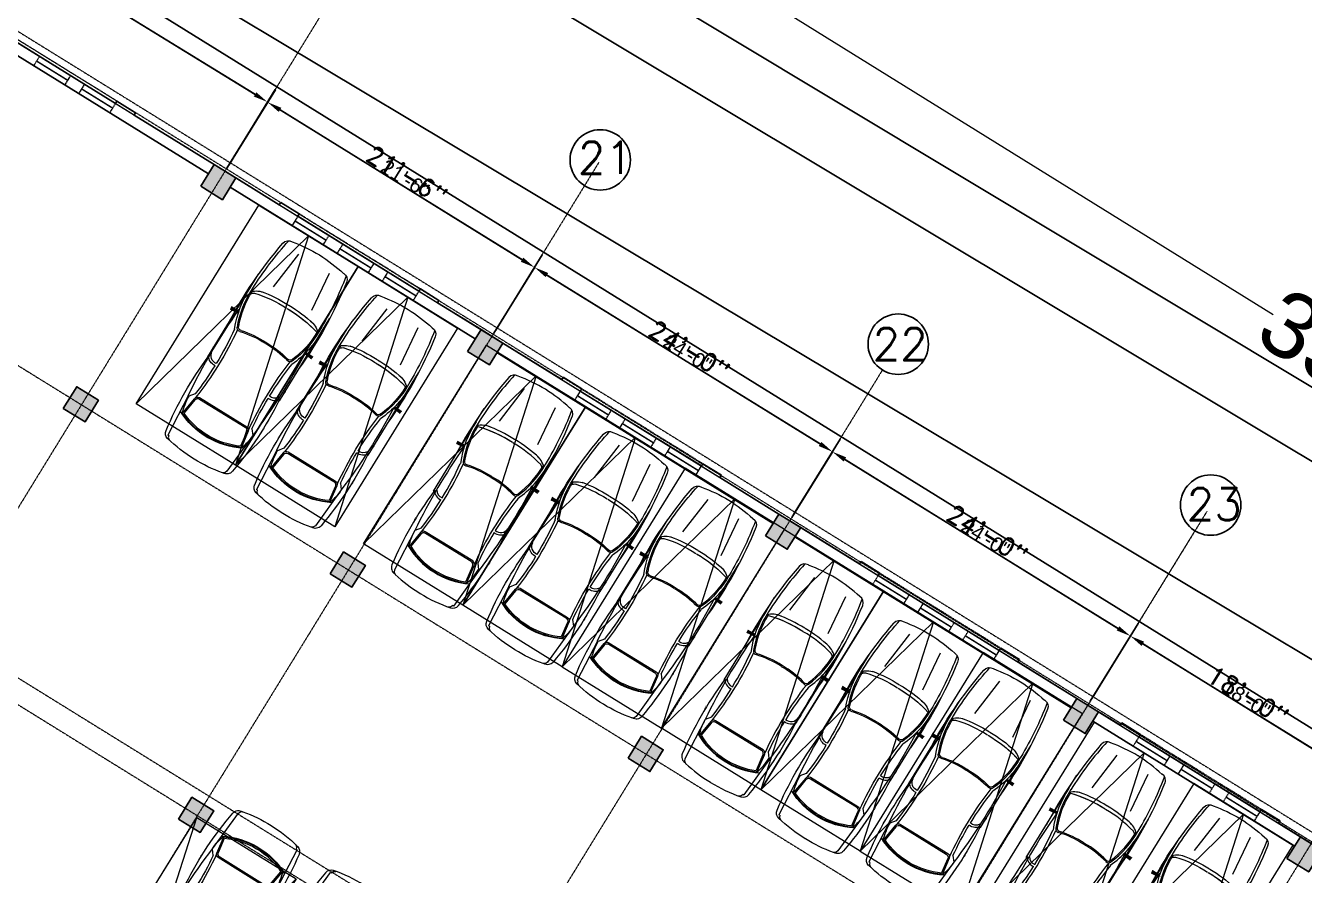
# Model space of a CAD drawing. Header units: inches. Extents: x -110725 to 51121, y 8404 to 44825.
# Drawn here: x -31087 to -30035, y 21553 to 22251 of the extents above; entities that cross this region are included whole.
import ezdxf

# ---------------------------------------------------------------- set-up
doc = ezdxf.new("R2010")
doc.units = ezdxf.units.IN
doc.header["$LTSCALE"] = 0.1
doc.header["$MEASUREMENT"] = 0
for name, pattern in [('CENTER', [2, 1.25, -0.25, 0.25, -0.25]), ('DASHED', [0.75, 0.5, -0.25]), ('DASHED2', [0.375, 0.25, -0.125])]:
    doc.linetypes.add(name, pattern=pattern)
doc.layers.get('0').update_dxf_attribs({"color": 1, "lineweight": 0})
doc.layers.get('Defpoints').update_dxf_attribs({"lineweight": 0})
for name, color, linetype in [('building', 6, 'Continuous'), ('Column Hatch', 7, 'Continuous'), ('COLUMNS', 200, 'Continuous'), ('GF', 1, 'Continuous'), ('GFT', 4, 'Continuous'), ('GFW', 5, 'Continuous'), ('road', 8, 'Continuous')]:
    doc.layers.add(name, color=color, linetype=linetype)
for name, color, linetype, lineweight in [('CAR', 4, 'Continuous', 0), ('dim', 252, 'Continuous', 0), ('GRID', 8, 'CENTER', 0), ('terj block plan', 30, 'Continuous', 0), ('WALL', 7, 'Continuous', 0), ('WINDOW', 5, 'Continuous', 18)]:
    doc.layers.add(name, color=color, linetype=linetype, lineweight=lineweight)
doc.styles.add('EHSAN', font='arial.ttf', dxfattribs={"height": 54})
doc.styles.add('ROMAND', font='romand.shx')
doc.styles.get("Standard").update_dxf_attribs({"font": 'arial.ttf'})
doc.dimstyles.new('DIM', dxfattribs={"dimtxt": 15, "dimasz": 9, "dimexe": 0.25, "dimexo": 3, "dimgap": 0.125, "dimtad": 1, "dimdec": 3, "dimzin": 3, "dimdsep": 46, "dimlunit": 4, "dimtxsty": 'ROMAND', "dimcen": 0.125, "dimaunit": 1, "dimadec": 0, "dimazin": 0, "dimtfac": 0.75, "dimtdec": 3, "dimtix": 1, "dimtofl": 0, "dimtmove": 2, "dimatfit": 3, "dimfxl": 1, "dimtolj": 1, "dimtzin": 3, "dimarcsym": 1})
doc.dimstyles.new('DIM1', dxfattribs={"dimtxt": 54, "dimasz": 6, "dimexe": 6, "dimexo": 3, "dimgap": 1, "dimtad": 0, "dimzin": 0, "dimdsep": 46, "dimlunit": 4, "dimtxsty": 'EHSAN', "dimblk": 'ARCHTICK', "dimcen": 3, "dimdle": 6, "dimclrd": 4, "dimclre": 4, "dimclrt": 6, "dimadec": 0, "dimazin": 0, "dimtfac": 1, "dimtofl": 0, "dimtmove": 1, "dimatfit": 3, "dimldrblk": 'ARCHTICK', "dimfxl": 4, "dimtolj": 1, "dimtzin": 3, "dimlwd": -1, "dimlwe": -1, "dimarcsym": 0})

# ---------------------------------------------------------------- blocks, each defined once
blk = doc.blocks.new('_ArchTick')
at = {"color": 0, "linetype": 'ByBlock', "const_width": 0.15}
blk.add_lwpolyline([(-0.5, -0.5), (0.5, 0.5)], dxfattribs=at)
blk = doc.blocks.new('*D34')
at = {"layer": 'Defpoints', "color": 0, "transparency": 16777216}
for p in [(-31746.9, 23059.7), (-31889.7, 22829.6), (-28289.2, 20595.2, 1175.7)]:
    blk.add_point(p, dxfattribs=at)
at = {"layer": 'dim', "color": 4, "transparency": 16777216}
for p, q in [((-31767.3, 23072.3), (-30060.9, 22013.3)), ((-31888.1, 22832.1), (-31743.7, 23064.8)), ((-28126.1, 20812.6), (-29832.5, 21871.6)), ((-28287.6, 20597.7), (-28143.3, 20830.4))]:
    blk.add_line(p, q, dxfattribs=at)
at = {"layer": 'dim', "color": 4, "transparency": 16777216, "xscale": 24, "yscale": 24, "zscale": 24}
for p, rotation in [((-31746.9, 23059.7), 148.1765203500402), ((-28146.4, 20825.3), 328.1765203500402)]:
    blk.add_blockref('_ArchTick', p, dxfattribs=dict(at, rotation=rotation))
at = {"layer": 'dim', "color": 6, "transparency": 16777216, "insert": (-29946.7, 21942.5), "char_height": 54, "attachment_point": 5, "rotation": 328.1765, "style": 'EHSAN'}
blk.add_mtext('\\A1;353\'-1{\\H1.000000x;\\S1/2;}"', dxfattribs=at)
blk = doc.blocks.new('*D82')
at = {"layer": 'Defpoints', "color": 0, "transparency": 16777216}
for p in [(-31202.1, 22303.9), (-30887.8, 22188), (-30922.3, 22131.8)]:
    blk.add_point(p, dxfattribs=at)
at = {"layer": 'dim', "color": 2, "lineweight": -2, "transparency": 16777216}
for p, q in [((-31199, 22309), (-31161.3, 22370.3)), ((-30919.1, 22137), (-30881.5, 22198.2))]:
    blk.add_line(p, q, dxfattribs=at)
at = {"layer": 'dim', "color": 4, "lineweight": -2, "transparency": 16777216}
blk.add_line((-31157.4, 22353.8), (-30898, 22194.2), dxfattribs=at)
at = {"layer": 'dim', "color": 4, "transparency": 16777216}
for points in [[(-31156.3, 22355.5), (-31158.4, 22352), (-31167.6, 22360)], [(-30896.9, 22195.9), (-30899, 22192.5), (-30887.8, 22188)]]:
    blk.add_solid(points, dxfattribs=at)
at = {"layer": 'dim', "color": 3, "transparency": 16777216, "insert": (-31022.1, 22283), "char_height": 12, "attachment_point": 5, "rotation": 328.4097}
blk.add_mtext('\\A1;27\'-4{\\H0.750000x;\\S1/2;}"', dxfattribs=at)
blk = doc.blocks.new('*D83')
at = {"layer": 'Defpoints', "color": 0, "transparency": 16777216}
for p in [(-30922.7, 22131.1), (-30668.2, 22052.1), (-30703.3, 21995.4)]:
    blk.add_point(p, dxfattribs=at)
at = {"layer": 'dim', "color": 2, "lineweight": -2, "transparency": 16777216}
for p, q in [((-30919.6, 22136.2), (-30881.3, 22198)), ((-30700.1, 22000.5), (-30661.9, 22062.3))]:
    blk.add_line(p, q, dxfattribs=at)
at = {"layer": 'dim', "color": 4, "lineweight": -2, "transparency": 16777216}
blk.add_line((-30877.4, 22181.5), (-30678.4, 22058.4), dxfattribs=at)
at = {"layer": 'dim', "color": 4, "transparency": 16777216}
for points in [[(-30876.4, 22183.2), (-30878.5, 22179.8), (-30887.6, 22187.8)], [(-30677.4, 22060.1), (-30679.5, 22056.7), (-30668.2, 22052.1)]]:
    blk.add_solid(points, dxfattribs=at)
at = {"layer": 'dim', "color": 3, "transparency": 16777216, "insert": (-30774.7, 22125.2), "char_height": 12, "attachment_point": 5, "rotation": 328.2649}
blk.add_mtext('\\A1;21\'-6"', dxfattribs=at)
blk = doc.blocks.new('*D84')
at = {"layer": 'Defpoints', "color": 0, "transparency": 16777216}
for p in [(-30703.3, 21995.4), (-30423.3, 21900.6), (-30458.3, 21843.9)]:
    blk.add_point(p, dxfattribs=at)
at = {"layer": 'dim', "color": 2, "lineweight": -2, "transparency": 16777216}
for p, q in [((-30700.1, 22000.5), (-30661.9, 22062.3)), ((-30455.2, 21849), (-30417, 21910.9))]:
    blk.add_line(p, q, dxfattribs=at)
at = {"layer": 'dim', "color": 4, "lineweight": -2, "transparency": 16777216}
blk.add_line((-30658, 22045.8), (-30433.5, 21907), dxfattribs=at)
at = {"layer": 'dim', "color": 4, "transparency": 16777216}
for points in [[(-30657, 22047.5), (-30659.1, 22044.1), (-30668.2, 22052.1)], [(-30432.4, 21908.7), (-30434.5, 21905.3), (-30423.3, 21900.6)]]:
    blk.add_solid(points, dxfattribs=at)
at = {"layer": 'dim', "color": 3, "transparency": 16777216, "insert": (-30542.5, 21981.6), "char_height": 12, "attachment_point": 5, "rotation": 328.2649}
blk.add_mtext('\\A1;24\'-0"', dxfattribs=at)
blk = doc.blocks.new('*D85')
at = {"layer": 'Defpoints', "color": 0, "transparency": 16777216}
for p in [(-30458.3, 21843.9), (-30178.3, 21749.2), (-30213, 21693.1)]:
    blk.add_point(p, dxfattribs=at)
at = {"layer": 'dim', "color": 2, "lineweight": -2, "transparency": 16777216}
for p, q in [((-30455.2, 21849), (-30417, 21910.9)), ((-30209.9, 21698.2), (-30172, 21759.4))]:
    blk.add_line(p, q, dxfattribs=at)
at = {"layer": 'dim', "color": 4, "lineweight": -2, "transparency": 16777216}
blk.add_line((-30413.1, 21894.3), (-30188.5, 21755.5), dxfattribs=at)
at = {"layer": 'dim', "color": 4, "transparency": 16777216}
for points in [[(-30412, 21896), (-30414.1, 21892.6), (-30423.3, 21900.6)], [(-30187.5, 21757.2), (-30189.6, 21753.8), (-30178.3, 21749.2)]]:
    blk.add_solid(points, dxfattribs=at)
at = {"layer": 'dim', "color": 3, "transparency": 16777216, "insert": (-30297.6, 21830.1), "char_height": 12, "attachment_point": 5, "rotation": 328.2649}
blk.add_mtext('\\A1;24\'-0"', dxfattribs=at)
blk = doc.blocks.new('*D86')
at = {"layer": 'Defpoints', "color": 0, "transparency": 16777216}
for p in [(-30213, 21693.1), (-29994.6, 21635.5), (-30029, 21579.9)]:
    blk.add_point(p, dxfattribs=at)
at = {"layer": 'dim', "color": 2, "lineweight": -2, "transparency": 16777216}
for p, q in [((-30209.9, 21698.2), (-30172, 21759.4)), ((-30025.9, 21585), (-29988.3, 21645.8))]:
    blk.add_line(p, q, dxfattribs=at)
at = {"layer": 'dim', "color": 4, "lineweight": -2, "transparency": 16777216}
blk.add_line((-30168.1, 21742.9), (-30004.8, 21641.9), dxfattribs=at)
at = {"layer": 'dim', "color": 4, "transparency": 16777216}
for points in [[(-30167.1, 21744.6), (-30169.2, 21741.1), (-30178.3, 21749.2)], [(-30003.8, 21643.6), (-30005.9, 21640.2), (-29994.6, 21635.5)]]:
    blk.add_solid(points, dxfattribs=at)
at = {"layer": 'dim', "color": 3, "transparency": 16777216, "insert": (-30083.3, 21697.6), "char_height": 12, "attachment_point": 5, "rotation": 328.2649}
blk.add_mtext('\\A1;18\'-0"', dxfattribs=at)
blk = doc.blocks.new('Car-p')
for p, q in [((-18.3, 154.8), (-14.7, 188.3)), ((18.6, 154.8), (15, 188.3)), ((-34.4, 77.5), (-34.4, 157)), ((34.6, 77.5), (34.6, 157)), ((-34.2, 77.3), (-34.4, 79.3)), ((34.4, 77.3), (34.6, 79.3)), ((-27.2, 46.1), (-30.6, 41.7)), ((-25.7, 42.7), (-27.9, 27.8)), ((23, 45.3), (-22.8, 45.3)), ((22.2, 44.3), (-21.9, 44.3)), ((26, 42.7), (28.2, 27.3)), ((27.5, 46.1), (30.9, 41.7)), ((-30.6, 41.7), (-27.9, 5.5)), ((-24.9, 41.7), (-26.7, 29)), ((25.1, 41.7), (27.1, 27.9)), ((31.6, 41.7), (28.9, 5.5)), ((-27.9, 5.5), (-27.2, 3.8)), ((-27.2, 3.8), (-25.5, 2.5)), ((27.5, 3.8), (25.7, 2.5)), ((28.2, 5.5), (27.5, 3.8)), ((28.2, 5.5), (28.9, 5.5))]:
    blk.add_line(p, q)
at = {"const_width": 0.25}
for points in [[(33.5, 123.1), (39.8, 123.1), (39.4, 120.1), (32.2, 120.9), (33.1, 123.4), (38.9, 120.5), (38.5, 122.7), (37.6, 123.1), (37.6, 122.7), (36.7, 122.3), (36.7, 122.3), (37.6, 122.3), (35.8, 122), (31.3, 122)], [(-35.1, 86.8), (-34.6, 79.8)], [(35.3, 86.8), (34.9, 79.8)], [(-36, 51.6), (-35.1, 44.3)], [(36.2, 51.6), (35.3, 44.3)]]:
    blk.add_lwpolyline(points, dxfattribs=at)
for centre, radius, start, end in [((243.9, 141.8), 276.3, 169.2092, 179.4945), ((-24.7, 188.3), 6, 90, 170.6377), ((2, 56), 140.8, 90.7637, 100.924), ((-1.7, 56), 140.8, 79.076, 89.2363), ((24.9, 188.3), 6, 9.3623, 90), ((-243.7, 141.8), 276.3, 0.5055, 10.7908), ((311, 132.9), 346.2, 170.6377, 183.9848), ((-310.8, 132.9), 346.2, 356.0152, 9.3623), ((-2.8, 40.4), 108, 88.5295, 101.8872), ((3.1, 40.4), 108, 78.1128, 91.4705), ((47.7, 141.2), 82.1, 177.7778, 203.6031), ((47.7, 141.2), 80.1, 177.7778, 202.3245), ((-19.5, 128.9), 18, 97.6594, 134.8815), ((-2.8, 40.4), 105, 88.5295, 105.8975), ((47.7, 141.2), 79.1, 179.8146, 201.6719), ((-2.8, 40.4), 105, 88.5295, 104.3939), ((3.1, 40.4), 105, 75.6061, 91.4705), ((19.8, 128.9), 18, 45.1185, 82.3406), ((-47.5, 141.2), 79.1, 338.3281, 0.9502), ((-47.5, 141.2), 80.1, 337.6755, 2.2222), ((-47.5, 141.2), 82.1, 336.3969, 2.2222), ((24.8, 133.4), 9.7, 45.4805, 63.3935), ((475.7, 91.2), 508.7, 176.5651, 185.5793), ((-474.6, 91.2), 508.7, 354.4207, 3.7138), ((-283.1, 75.9), 257.6, 0.0935, 7.2084), ((-23.6, 111.9), 3, 202.3245, 284.5329), ((-23, 113), 3, 201.6719, 283.9477), ((-299.3, 76.9), 275.9, 353.076, 6.759), ((-2.3, 29.6), 82, 88.3907, 104.5329), ((-2.3, 29.6), 83, 88.3907, 103.9477), ((2.6, 29.6), 83, 76.0523, 91.6093), ((2.6, 29.6), 82, 75.4671, 91.6093), ((23.3, 113), 3, 256.0523, 338.3281), ((23.9, 111.9), 3, 255.4671, 337.6755), ((299.5, 76.9), 275.9, 173.241, 186.924), ((283.4, 75.9), 257.6, 172.7916, 179.9065), ((263.5, 52.1), 298.7, 175.1627, 188.5002), ((-26.6, 83.4), 9.14, 212.7404, 276.5554), ((-26.6, 83.4), 7.14, 212.7404, 278.44), ((-283.1, 75.9), 257.6, 353.3559, 359.6448), ((26.8, 83.4), 7.14, 261.56, 355.7833), ((26.8, 83.4), 9.14, 263.4446, 327.2596), ((283.4, 75.9), 257.6, 180.3552, 186.6441), ((-263.2, 52.1), 298.7, 351.4998, 4.8373), ((-591.9, 77.3), 626.3, 359.695, 0), ((-22.8, 42.3), 3, 90, 171.7426), ((-21.9, 41.3), 3, 90, 171.7426), ((22.2, 41.3), 3, 8.2574, 90), ((23, 42.3), 3, 8.2574, 90), ((6.7, 41.7), 37.3, 180, 201.9021), ((-30, 44.1), 60.9, 343.5141, 357.8241), ((1.4, 85.5), 64.7, 241.3711, 296.8825), ((1.4, 86.1), 64.7, 243.1085, 294.4904), ((1.4, 86.1), 63.7, 243.7536, 293.8163), ((-26, 8.8), 6, 188.5002, 271.785), ((-1.2, 116.7), 116.7, 257.9903, 270.6482), ((1.5, 116.7), 116.7, 269.3518, 282.9607), ((26.3, 8.8), 6, 282.9607, 351.4998)]:
    blk.add_arc(centre, radius, start, end)
for points in [[(-39.4, 123), (-39, 120.1), (-32.9, 123.3), (-32, 120.9)], [(39.7, 123), (39.2, 120.1), (33.2, 123.3), (32.3, 120.9)]]:
    blk.add_solid(points)
blk = doc.blocks.new('*D3046')
at = {"layer": 'Defpoints', "color": 0, "transparency": 16777216}
for p in [(-31202.1, 22303.9), (-30887.8, 22188), (-30922.3, 22131.8)]:
    blk.add_point(p, dxfattribs=at)
at = {"layer": 'dim', "color": 0, "lineweight": -2, "transparency": 16777216}
for p, q in [((-31200.5, 22306.5), (-31167.5, 22360.2)), ((-31159.9, 22355.3), (-30895.4, 22192.7)), ((-30920.7, 22134.4), (-30887.6, 22188.2))]:
    blk.add_line(p, q, dxfattribs=at)
at = {"layer": 'dim', "color": 0, "transparency": 16777216}
for points in [[(-31159.1, 22356.6), (-31160.7, 22354), (-31167.6, 22360)], [(-30894.6, 22193.9), (-30896.2, 22191.4), (-30887.8, 22188)]]:
    blk.add_solid(points, dxfattribs=at)
at = {"layer": 'dim', "color": 0, "transparency": 16777216, "insert": (-31020.7, 22285.3), "char_height": 15, "attachment_point": 5, "rotation": 328.4097, "style": 'ROMAND'}
blk.add_mtext('\\A1;27\'-4{\\H0.75x;\\S1/2;}"', dxfattribs=at)
blk = doc.blocks.new('*D3047')
at = {"layer": 'Defpoints', "color": 0, "transparency": 16777216}
for p in [(-30922.7, 22131.1), (-30668.2, 22052.1), (-30703.3, 21995.4)]:
    blk.add_point(p, dxfattribs=at)
at = {"layer": 'dim', "color": 0, "lineweight": -2, "transparency": 16777216}
for p, q in [((-30921.1, 22133.7), (-30887.5, 22188.1)), ((-30880, 22183.1), (-30675.9, 22056.9)), ((-30701.7, 21998), (-30668.1, 22052.3))]:
    blk.add_line(p, q, dxfattribs=at)
at = {"layer": 'dim', "color": 0, "transparency": 16777216}
for points in [[(-30879.2, 22184.4), (-30880.8, 22181.8), (-30887.6, 22187.8)], [(-30675.1, 22058.1), (-30676.7, 22055.6), (-30668.2, 22052.1)]]:
    blk.add_solid(points, dxfattribs=at)
at = {"layer": 'dim', "color": 0, "transparency": 16777216, "insert": (-30773.2, 22127.7), "char_height": 15, "attachment_point": 5, "rotation": 328.2649, "style": 'ROMAND'}
blk.add_mtext('\\A1;21\'-6"', dxfattribs=at)
blk = doc.blocks.new('*D3048')
at = {"layer": 'Defpoints', "color": 0, "transparency": 16777216}
for p in [(-30703.3, 21995.4), (-30423.3, 21900.6), (-30458.3, 21843.9)]:
    blk.add_point(p, dxfattribs=at)
at = {"layer": 'dim', "color": 0, "lineweight": -2, "transparency": 16777216}
for p, q in [((-30701.7, 21998), (-30668.1, 22052.3)), ((-30660.6, 22047.4), (-30430.9, 21905.4)), ((-30456.8, 21846.5), (-30423.1, 21900.9))]:
    blk.add_line(p, q, dxfattribs=at)
at = {"layer": 'dim', "color": 0, "transparency": 16777216}
for points in [[(-30659.8, 22048.7), (-30661.3, 22046.1), (-30668.2, 22052.1)], [(-30430.1, 21906.7), (-30431.7, 21904.1), (-30423.3, 21900.6)]]:
    blk.add_solid(points, dxfattribs=at)
at = {"layer": 'dim', "color": 0, "transparency": 16777216, "insert": (-30541, 21984.1), "char_height": 15, "attachment_point": 5, "rotation": 328.2649, "style": 'ROMAND'}
blk.add_mtext('\\A1;24\'-0"', dxfattribs=at)
blk = doc.blocks.new('*D3049')
at = {"layer": 'Defpoints', "color": 0, "transparency": 16777216}
for p in [(-30458.3, 21843.9), (-30178.3, 21749.2), (-30213, 21693.1)]:
    blk.add_point(p, dxfattribs=at)
at = {"layer": 'dim', "color": 0, "lineweight": -2, "transparency": 16777216}
for p, q in [((-30456.8, 21846.5), (-30423.1, 21900.9)), ((-30415.6, 21895.9), (-30186, 21753.9)), ((-30211.4, 21695.6), (-30178.2, 21749.4))]:
    blk.add_line(p, q, dxfattribs=at)
at = {"layer": 'dim', "color": 0, "transparency": 16777216}
for points in [[(-30414.8, 21897.2), (-30416.4, 21894.6), (-30423.3, 21900.6)], [(-30185.2, 21755.2), (-30186.8, 21752.6), (-30178.3, 21749.2)]]:
    blk.add_solid(points, dxfattribs=at)
at = {"layer": 'dim', "color": 0, "transparency": 16777216, "insert": (-30296, 21832.6), "char_height": 15, "attachment_point": 5, "rotation": 328.2649, "style": 'ROMAND'}
blk.add_mtext('\\A1;24\'-0"', dxfattribs=at)
blk = doc.blocks.new('*D3050')
at = {"layer": 'Defpoints', "color": 0, "transparency": 16777216}
for p in [(-30213, 21693.1), (-29994.6, 21635.5), (-30029, 21579.9)]:
    blk.add_point(p, dxfattribs=at)
at = {"layer": 'dim', "color": 0, "lineweight": -2, "transparency": 16777216}
for p, q in [((-30211.4, 21695.6), (-30178.2, 21749.4)), ((-30170.7, 21744.4), (-30002.3, 21640.3)), ((-30027.4, 21582.5), (-29994.5, 21635.8))]:
    blk.add_line(p, q, dxfattribs=at)
at = {"layer": 'dim', "color": 0, "transparency": 16777216}
for points in [[(-30169.9, 21745.7), (-30171.5, 21743.2), (-30178.3, 21749.2)], [(-30001.5, 21641.6), (-30003.1, 21639), (-29994.6, 21635.5)]]:
    blk.add_solid(points, dxfattribs=at)
at = {"layer": 'dim', "color": 0, "transparency": 16777216, "insert": (-30081.7, 21700.1), "char_height": 15, "attachment_point": 5, "rotation": 328.2649, "style": 'ROMAND'}
blk.add_mtext('\\A1;18\'-0"', dxfattribs=at)
blk = doc.blocks.new('A$C27DA2153')
at = {"layer": 'CAR', "linetype": 'Continuous'}
for q in [(0, 192), (96, 192)]:
    blk.add_line((48, 0), q, dxfattribs=at)
blk.add_lwpolyline([(0, 0), (96, 0), (96, 192), (0, 192)], close=True, dxfattribs=at)

msp = doc.modelspace()

# ---------------------------------------------------------------- hatches: boundary and pattern name
at = {"layer": 'Column Hatch'}
for points in [[(-30913.77985, 22125.61067), (-30931.64019, 22136.65654), (-30942.64091, 22118.76836), (-30924.78057, 22107.72249)], [(-30913.77985, 22125.61067), (-30931.64019, 22136.65654), (-30942.64091, 22118.76836), (-30924.78057, 22107.72249)], [(-30694.35287, 21989.90428), (-30712.2132, 22000.95015), (-30723.21393, 21983.06197), (-30705.35359, 21972.0161)], [(-30694.35287, 21989.90428), (-30712.2132, 22000.95015), (-30723.21393, 21983.06197), (-30705.35359, 21972.0161)], [(-31026.73705, 21942.96683), (-31044.59739, 21954.0127), (-31055.59811, 21936.12452), (-31037.73778, 21925.07865)], [(-31026.73705, 21942.96683), (-31044.59739, 21954.0127), (-31055.59811, 21936.12452), (-31037.73778, 21925.07865)], [(-30449.41112, 21838.41808), (-30467.27145, 21849.46395), (-30478.27218, 21831.57577), (-30460.41184, 21820.5299)], [(-30449.41112, 21838.41808), (-30467.27145, 21849.46395), (-30478.27218, 21831.57577), (-30460.41184, 21820.5299)], [(-30807.31007, 21807.26044), (-30825.17041, 21818.30631), (-30836.17113, 21800.41813), (-30818.31079, 21789.37226)], [(-30807.31007, 21807.26044), (-30825.17041, 21818.30631), (-30836.17113, 21800.41813), (-30818.31079, 21789.37226)], [(-30204.46912, 21686.93172), (-30222.32945, 21697.97759), (-30233.33017, 21680.08941), (-30215.46984, 21669.04354)], [(-30204.46912, 21686.93172), (-30222.32945, 21697.97759), (-30233.33017, 21680.08941), (-30215.46984, 21669.04354)], [(-30562.36832, 21655.77424), (-30580.22866, 21666.82011), (-30591.22938, 21648.93193), (-30573.36905, 21637.88606)], [(-30562.36832, 21655.77424), (-30580.22866, 21666.82011), (-30591.22938, 21648.93193), (-30573.36905, 21637.88606)], [(-30931.97019, 21605.69444), (-30949.83053, 21616.74031), (-30960.83125, 21598.85213), (-30942.97092, 21587.80626)], [(-30931.97019, 21605.69444), (-30949.83053, 21616.74031), (-30960.83125, 21598.85213), (-30942.97092, 21587.80626)], [(-30020.76306, 21573.31723), (-30038.62339, 21584.3631), (-30049.62412, 21566.47492), (-30031.76378, 21555.42905)], [(-30020.76306, 21573.31723), (-30038.62339, 21584.3631), (-30049.62412, 21566.47492), (-30031.76378, 21555.42905)]]:
    msp.add_hatch(color=256, dxfattribs=at).paths.add_polyline_path(points)

# ---------------------------------------------------------------- linework, layer by layer
at = {"layer": 'building', "linetype": 'Continuous', "elevation": 1.07221}
msp.add_lwpolyline([(-34435.52017, 24283.46768), (-31891.15632, 22826.982), (-28289.2318, 20595.17907), (-28349.83395, 20283.36427), (-34572.37367, 20285.00184)], dxfattribs=at)
at = {"layer": 'CAR', "linetype": 'Continuous'}
msp.add_circle((-33960.35096, 21924.4645, 27.16259), 11425.94255, dxfattribs=at)
at = {"layer": 'COLUMNS', "elevation": 1.07221}
for points in [[(-30942.64091, 22118.76836), (-30924.78057, 22107.72249), (-30913.77985, 22125.61067), (-30931.64019, 22136.65654)], [(-30942.64091, 22118.76836), (-30924.78057, 22107.72249), (-30913.77985, 22125.61067), (-30931.64019, 22136.65654)], [(-30723.21393, 21983.06197), (-30705.35359, 21972.0161), (-30694.35287, 21989.90428), (-30712.2132, 22000.95015)], [(-30723.21393, 21983.06197), (-30705.35359, 21972.0161), (-30694.35287, 21989.90428), (-30712.2132, 22000.95015)], [(-31055.59811, 21936.12452), (-31037.73778, 21925.07865), (-31026.73705, 21942.96683), (-31044.59739, 21954.0127)], [(-31055.59811, 21936.12452), (-31037.73778, 21925.07865), (-31026.73705, 21942.96683), (-31044.59739, 21954.0127)], [(-30478.27218, 21831.57577), (-30460.41184, 21820.5299), (-30449.41112, 21838.41808), (-30467.27145, 21849.46395)], [(-30478.27218, 21831.57577), (-30460.41184, 21820.5299), (-30449.41112, 21838.41808), (-30467.27145, 21849.46395)], [(-30836.17113, 21800.41813), (-30818.31079, 21789.37226), (-30807.31007, 21807.26044), (-30825.17041, 21818.30631)], [(-30836.17113, 21800.41813), (-30818.31079, 21789.37226), (-30807.31007, 21807.26044), (-30825.17041, 21818.30631)], [(-30233.33017, 21680.08941), (-30215.46984, 21669.04354), (-30204.46912, 21686.93172), (-30222.32945, 21697.97759)], [(-30233.33017, 21680.08941), (-30215.46984, 21669.04354), (-30204.46912, 21686.93172), (-30222.32945, 21697.97759)], [(-30591.22938, 21648.93193), (-30573.36905, 21637.88606), (-30562.36832, 21655.77424), (-30580.22866, 21666.82011)], [(-30591.22938, 21648.93193), (-30573.36905, 21637.88606), (-30562.36832, 21655.77424), (-30580.22866, 21666.82011)], [(-30960.83125, 21598.85213), (-30942.97092, 21587.80626), (-30931.97019, 21605.69444), (-30949.83053, 21616.74031)], [(-30960.83125, 21598.85213), (-30942.97092, 21587.80626), (-30931.97019, 21605.69444), (-30949.83053, 21616.74031)], [(-30049.62412, 21566.47492), (-30031.76378, 21555.42905), (-30020.76306, 21573.31723), (-30038.62339, 21584.3631)], [(-30049.62412, 21566.47492), (-30031.76378, 21555.42905), (-30020.76306, 21573.31723), (-30038.62339, 21584.3631)]]:
    msp.add_lwpolyline(points, close=True, dxfattribs=at)
at = {"layer": 'Defpoints', "linetype": 'CENTER', "elevation": -26.09038}
msp.add_lwpolyline([(-31892.43849, 22813.94346), (-31899.78449, 22739.24077), (-28389.78604, 20564.39652), (-28304.48798, 20516.68182), (-28313.13908, 20472.16948), (-28412.37803, 20472.99967), (-32299.26148, 20476.59866)], dxfattribs=at)
at = {"layer": 'Defpoints', "linetype": 'Continuous', "elevation": 1.07221}
msp.add_lwpolyline([(-32258.87464, 20563.53135), (-32258.87464, 20938.2792), (-32339.86799, 20938.2792, -0.9541531285), (-32347.67068, 21112.2792), (-32339.88129, 21112.99571), (-32339.88129, 21368.7792), (-32393.87464, 21368.7792), (-32393.87464, 21725.7792), (-32339.87464, 21725.7792), (-32339.87464, 21982.2792, -0.9999617823), (-32339.86799, 22156.2792), (-32258.87464, 22156.2792), (-32258.87464, 22313.7792), (-31529.87464, 22313.7792), (-31529.87464, 22151.43396), (-31369.30939, 22052.13108), (-31210.40795, 22309.06271), (-28605.98551, 20698.07393, -0.7328238555), (-28648.48486, 20563.53135), (-32258.87464, 20563.53135)], format="xyb", close=True, dxfattribs=at)
at = {"layer": 'GF'}
for p, q in [((-31197.90046, 22290.74521, 1.07221), (-30936.37411, 22129.00213, 1.07221)), ((-31112.16618, 22248.3043, 1.07221), (-31012.65892, 22186.76323, 1.07221)), ((-31012.65892, 22186.76323, 1.07221), (-31011.47543, 22188.67683, 1.07221)), ((-30996.16662, 22179.20897, 1.07221), (-31011.47543, 22188.67683, 1.07221)), ((-30996.16662, 22179.20897, 1.07221), (-30997.35011, 22177.29537, 1.07221)), ((-30997.35011, 22177.29537, 1.07221), (-30931.64019, 22136.65654, 1.07221)), ((-30913.77985, 22125.61067, 1.07221), (-30878.06816, 22103.52449, 1.07221)), ((-30918.51378, 22117.95626, 1.07221), (-30716.94713, 21993.29574, 1.07221)), ((-30876.88468, 22105.43809, 1.07221), (-30878.06816, 22103.52449, 1.07221)), ((-30876.88468, 22105.43809, 1.07221), (-30861.57587, 22095.97023, 1.07221)), ((-30862.75935, 22094.05663, 1.07221), (-30861.57587, 22095.97023, 1.07221)), ((-30862.75935, 22094.05663, 1.07221), (-30763.25208, 22032.51556, 1.07221)), ((-30763.25208, 22032.51556, 1.07221), (-30762.0686, 22034.42916, 1.07221)), ((-30746.75979, 22024.9613, 1.07221), (-30762.0686, 22034.42916, 1.07221)), ((-30746.75979, 22024.9613, 1.07221), (-30747.94327, 22023.0477, 1.07221)), ((-30747.94327, 22023.0477, 1.07221), (-30712.2132, 22000.95015, 1.07221)), ((-30694.35287, 21989.90428, 1.07221), (-30645.8838, 21959.92819, 1.07221)), ((-30699.0868, 21982.24987, 1.07221), (-30472.00538, 21841.80954, 1.07221)), ((-30644.70032, 21961.84179, 1.07221), (-30645.8838, 21959.92819, 1.07221)), ((-30644.70032, 21961.84179, 1.07221), (-30629.3915, 21952.37394, 1.07221)), ((-30630.57499, 21950.46034, 1.07221), (-30629.3915, 21952.37394, 1.07221)), ((-30630.57499, 21950.46034, 1.07221), (-30531.06772, 21888.91926, 1.07221)), ((-30531.06772, 21888.91926, 1.07221), (-30529.88424, 21890.83286, 1.07221)), ((-30514.57543, 21881.36501, 1.07221), (-30529.88424, 21890.83286, 1.07221)), ((-30514.57543, 21881.36501, 1.07221), (-30515.75891, 21879.4514, 1.07221)), ((-30515.75891, 21879.4514, 1.07221), (-30467.27145, 21849.46395, 1.07221)), ((-30449.41112, 21838.41808, 1.07221), (-30400.94205, 21808.44199, 1.07221)), ((-30454.14505, 21830.76367, 1.07221), (-30227.06363, 21690.32334, 1.07221)), ((-30399.75857, 21810.35559, 1.07221), (-30400.94205, 21808.44199, 1.07221)), ((-30399.75857, 21810.35559, 1.07221), (-30384.44976, 21800.88774, 1.07221)), ((-30385.63324, 21798.97413, 1.07221), (-30384.44976, 21800.88774, 1.07221)), ((-30385.63324, 21798.97413, 1.07221), (-30286.12597, 21737.43306, 1.07221)), ((-30286.12597, 21737.43306, 1.07221), (-30284.94249, 21739.34666, 1.07221)), ((-30269.63368, 21729.87881, 1.07221), (-30284.94249, 21739.34666, 1.07221)), ((-30269.63368, 21729.87881, 1.07221), (-30270.81716, 21727.9652, 1.07221)), ((-30270.81716, 21727.9652, 1.07221), (-30222.32971, 21697.97775, 1.07221)), ((-30209.2033, 21679.27747, 1.07221), (-30043.33799, 21576.69673, 1.07221)), ((-30204.46937, 21686.93188, 1.07221), (-30186.60835, 21675.88559, 1.07221)), ((-30185.42487, 21677.79919, 1.07221), (-30186.60835, 21675.88559, 1.07221)), ((-30185.42487, 21677.79919, 1.07221), (-30170.11606, 21668.33133, 1.07221)), ((-30171.29954, 21666.41773, 1.07221), (-30170.11606, 21668.33133, 1.07221)), ((-30171.29954, 21666.41773, 1.07221), (-30071.79227, 21604.87666, 1.07221)), ((-30071.79227, 21604.87666, 1.07221), (-30070.60879, 21606.79026, 1.07221)), ((-30055.29998, 21597.3224, 1.07221), (-30070.60879, 21606.79026, 1.07221)), ((-30055.29998, 21597.3224, 1.07221), (-30056.48346, 21595.4088, 1.07221)), ((-30056.48346, 21595.4088, 1.07221), (-30038.62339, 21584.3631, 1.07221))]:
    msp.add_line(p, q, dxfattribs=at)
at = {"layer": 'GFT'}
for centre in [(-30614.20024, 22140.38785, 22.91185), (-30614.20024, 22140.38785, 22.91185), (-30369.21128, 21988.97974, 22.91185), (-30369.21128, 21988.97974, 22.91185), (-30112.32424, 21856.81048, 22.91185), (-30112.32424, 21856.81048, 22.91185)]:
    msp.add_circle(centre, 24.8276, dxfattribs=at)
at = {"layer": 'GFW', "linetype": 'DASHED'}
for p, q in [((-31075.16989, 22225.42364), (-31079.90382, 22217.76924)), ((-31075.16989, 22225.42364, 1.07221), (-31079.90382, 22217.76924, 1.07221)), ((-31049.65521, 22209.64388), (-31054.38914, 22201.98948)), ((-31049.65521, 22209.64388, 1.07221), (-31054.38914, 22201.98948, 1.07221)), ((-31038.1736, 22202.54299), (-31042.90753, 22194.88858)), ((-31038.1736, 22202.54299, 1.07221), (-31042.90753, 22194.88858, 1.07221)), ((-31012.65892, 22186.76323), (-31017.39285, 22179.10882)), ((-31012.65892, 22186.76323, 1.07221), (-31017.39285, 22179.10882, 1.07221)), ((-30862.75935, 22094.05663), (-30867.49328, 22086.40222)), ((-30862.75935, 22094.05663, 1.07221), (-30867.49328, 22086.40222, 1.07221)), ((-30837.24467, 22078.27687), (-30841.9786, 22070.62246)), ((-30837.24467, 22078.27687, 1.07221), (-30841.9786, 22070.62246, 1.07221)), ((-30825.76306, 22071.17597), (-30830.49699, 22063.52157)), ((-30825.76306, 22071.17597, 1.07221), (-30830.49699, 22063.52157, 1.07221)), ((-30800.24838, 22055.39621), (-30804.98231, 22047.74181)), ((-30800.24838, 22055.39621, 1.07221), (-30804.98231, 22047.74181, 1.07221)), ((-30788.76677, 22048.29532), (-30793.5007, 22040.64091)), ((-30788.76677, 22048.29532, 1.07221), (-30793.5007, 22040.64091, 1.07221)), ((-30763.25208, 22032.51556), (-30767.98601, 22024.86115)), ((-30763.25208, 22032.51556, 1.07221), (-30767.98601, 22024.86115, 1.07221)), ((-30630.57499, 21950.46034), (-30635.30892, 21942.80593)), ((-30630.57499, 21950.46034, 1.07221), (-30635.30892, 21942.80593, 1.07221)), ((-30605.0603, 21934.68057), (-30609.79423, 21927.02617)), ((-30605.0603, 21934.68057, 1.07221), (-30609.79423, 21927.02617, 1.07221)), ((-30593.5787, 21927.57968), (-30598.31262, 21919.92527)), ((-30593.5787, 21927.57968, 1.07221), (-30598.31262, 21919.92527, 1.07221)), ((-30568.06401, 21911.79992), (-30572.79794, 21904.14551)), ((-30568.06401, 21911.79992, 1.07221), (-30572.79794, 21904.14551, 1.07221)), ((-30556.5824, 21904.69902), (-30561.31633, 21897.04462)), ((-30556.5824, 21904.69902, 1.07221), (-30561.31633, 21897.04462, 1.07221)), ((-30531.06772, 21888.91926), (-30535.80165, 21881.26486)), ((-30531.06772, 21888.91926, 1.07221), (-30535.80165, 21881.26486, 1.07221)), ((-30385.63324, 21798.97413), (-30390.36717, 21791.31973)), ((-30385.63324, 21798.97413, 1.07221), (-30390.36717, 21791.31973, 1.07221)), ((-30360.11855, 21783.19437), (-30364.85248, 21775.53997)), ((-30360.11855, 21783.19437, 1.07221), (-30364.85248, 21775.53997, 1.07221)), ((-30348.63695, 21776.09348), (-30353.37088, 21768.43907)), ((-30348.63695, 21776.09348, 1.07221), (-30353.37088, 21768.43907, 1.07221)), ((-30323.12226, 21760.31372), (-30327.85619, 21752.65931)), ((-30323.12226, 21760.31372, 1.07221), (-30327.85619, 21752.65931, 1.07221)), ((-30311.64065, 21753.21282), (-30316.37458, 21745.55842)), ((-30311.64065, 21753.21282, 1.07221), (-30316.37458, 21745.55842, 1.07221)), ((-30286.12597, 21737.43306), (-30290.8599, 21729.77866)), ((-30286.12597, 21737.43306, 1.07221), (-30290.8599, 21729.77866, 1.07221)), ((-30171.29954, 21666.41773), (-30176.03347, 21658.76332)), ((-30171.29954, 21666.41773, 1.07221), (-30176.03347, 21658.76332, 1.07221)), ((-30145.78486, 21650.63797), (-30150.51879, 21642.98356)), ((-30145.78486, 21650.63797, 1.07221), (-30150.51879, 21642.98356, 1.07221)), ((-30134.30325, 21643.53707), (-30139.03718, 21635.88267)), ((-30134.30325, 21643.53707, 1.07221), (-30139.03718, 21635.88267, 1.07221)), ((-30108.78857, 21627.75731), (-30113.5225, 21620.10291)), ((-30108.78857, 21627.75731, 1.07221), (-30113.5225, 21620.10291, 1.07221)), ((-30097.30696, 21620.65642), (-30102.04089, 21613.00201)), ((-30097.30696, 21620.65642, 1.07221), (-30102.04089, 21613.00201, 1.07221)), ((-30071.79227, 21604.87666), (-30076.5262, 21597.22225)), ((-30071.79227, 21604.87666, 1.07221), (-30076.5262, 21597.22225, 1.07221))]:
    msp.add_line(p, q, dxfattribs=at)
at = {"layer": 'GFW', "linetype": 'DASHED', "const_width": 1.25, "elevation": 1.07221}
for points in [[(-31052.02217, 22205.81668), (-31077.53686, 22221.59644)], [(-31052.02217, 22205.81668), (-31077.53686, 22221.59644)], [(-31015.02588, 22182.93602), (-31040.54057, 22198.71578)], [(-31015.02588, 22182.93602), (-31040.54057, 22198.71578)], [(-30839.61163, 22074.44966), (-30865.12632, 22090.22943)], [(-30839.61163, 22074.44966), (-30865.12632, 22090.22943)], [(-30802.61534, 22051.56901), (-30828.13002, 22067.34877)], [(-30802.61534, 22051.56901), (-30828.13002, 22067.34877)], [(-30765.61905, 22028.68835), (-30791.13373, 22044.46812)], [(-30765.61905, 22028.68835), (-30791.13373, 22044.46812)], [(-30607.42727, 21930.85337), (-30632.94195, 21946.63313)], [(-30607.42727, 21930.85337), (-30632.94195, 21946.63313)], [(-30570.43098, 21907.97271), (-30595.94566, 21923.75248)], [(-30570.43098, 21907.97271), (-30595.94566, 21923.75248)], [(-30533.43468, 21885.09206), (-30558.94937, 21900.87182)], [(-30533.43468, 21885.09206), (-30558.94937, 21900.87182)], [(-30362.48552, 21779.36717), (-30388.0002, 21795.14693)], [(-30362.48552, 21779.36717), (-30388.0002, 21795.14693)], [(-30325.48923, 21756.48651), (-30351.00391, 21772.26628)], [(-30325.48923, 21756.48651), (-30351.00391, 21772.26628)], [(-30288.49294, 21733.60586), (-30314.00762, 21749.38562)], [(-30288.49294, 21733.60586), (-30314.00762, 21749.38562)], [(-30148.15182, 21646.81077), (-30173.66651, 21662.59053)], [(-30148.15182, 21646.81077), (-30173.66651, 21662.59053)], [(-30111.15553, 21623.93011), (-30136.67021, 21639.70987)], [(-30111.15553, 21623.93011), (-30136.67021, 21639.70987)], [(-30074.15924, 21601.04945), (-30099.67392, 21616.82922)], [(-30074.15924, 21601.04945), (-30099.67392, 21616.82922)]]:
    msp.add_lwpolyline(points, dxfattribs=at)
at = {"layer": 'GRID'}
for p, q in [((-32109.88618, 22875.02595), (-28539.15543, 20666.6787)), ((-32224.7901, 22671.56657), (-28654.88659, 20463.73094)), ((-32224.7901, 22671.56657, 1.07221), (-28654.88659, 20463.73094, 1.07221)), ((-32347.5035, 22490.8161), (-28778.6211, 20283.61198)), ((-32357.36725, 22474.89692, 1.07221), (-28788.48485, 20267.6928, 1.07221)), ((-30834.70423, 22274.23903), (-31253.51747, 21593.21054)), ((-30834.70423, 22274.23903, 1.07221), (-31253.51747, 21593.21054, 1.07221)), ((-30615.27725, 22138.53264), (-31034.09049, 21457.50415)), ((-30615.27725, 22138.53264, 1.07221), (-31034.09049, 21457.50415, 1.07221)), ((-30382.30223, 21967.69657), (-30801.11547, 21286.66809)), ((-30382.30223, 21967.69657, 1.07221), (-30801.11547, 21286.66809, 1.07221)), ((-30115.53, 21851.47942), (-30534.34324, 21170.45093)), ((-30125.39375, 21835.56024, 1.07221), (-30544.20699, 21154.53175, 1.07221)), ((-29941.40165, 21722.4103), (-30360.50068, 21040.9171)), ((-29941.40165, 21722.4103, 1.07221), (-30360.50068, 21040.9171, 1.07221))]:
    msp.add_line(p, q, dxfattribs=at)
at = {"layer": 'road', "linetype": 'Continuous'}
for points, elevation in [([(-26913.15578, 20083.63124), (-27138.79282, 20218.94372), (-38707.52827, 27162.757)], 4.40796), ([(-38738.57101, 27109.72141), (-26966.64816, 20058.33929)], 1.42961), ([(-38170.82777, 26513.70008), (-38088.52878, 26528.62687), (-37933.48875, 26477.02846), (-37731.43217, 26336.76517), (-28581.70415, 20864.22481), (-27969.98026, 20463.11896)], 3.21662)]:
    msp.add_lwpolyline(points, dxfattribs=dict(at, elevation=elevation))
at = {"layer": 'terj block plan', "linetype": 'Continuous'}
msp.add_lwpolyline([(-32258.87464, 20563.53135), (-28689.25216, 20563.53135), (-28648.48486, 20563.53135, 0.7328203079), (-28605.98495, 20698.07354), (-31211.02687, 22309.44548), (-31369.30939, 22052.13108), (-31529.87464, 22151.43396), (-31529.87464, 22313.7792), (-31568.87464, 22313.7792), (-31568.87464, 22318.2792), (-32168.12464, 22318.2792), (-32168.12464, 22313.7792), (-32258.87464, 22313.7792), (-32258.87464, 22156.2792), (-32339.86799, 22156.2792, 0.9999617823), (-32339.87464, 21982.2792), (-32339.87464, 21725.7792), (-32393.87464, 21725.7792), (-32393.87464, 21368.7792), (-32339.87464, 21368.7792), (-32339.88129, 21112.2792, 0.999923566), (-32339.86799, 20938.2792), (-32258.87464, 20938.2792), (-32258.87464, 20755.2792)], format="xyb", close=True, dxfattribs=at)
at = {"layer": 'WALL'}
for p, q in [((-31197.90046, 22290.74521), (-30936.37411, 22129.00213)), ((-31112.16618, 22248.3043), (-31012.65892, 22186.76323)), ((-31012.65892, 22186.76323), (-31011.47543, 22188.67683)), ((-30996.16662, 22179.20897), (-31011.47543, 22188.67683)), ((-30996.16662, 22179.20897), (-30997.35011, 22177.29537)), ((-30997.35011, 22177.29537), (-30931.64019, 22136.65654)), ((-30913.77985, 22125.61067), (-30878.06816, 22103.52449)), ((-30918.51378, 22117.95626), (-30716.94713, 21993.29574)), ((-30876.88468, 22105.43809), (-30878.06816, 22103.52449)), ((-30876.88468, 22105.43809), (-30861.57587, 22095.97023)), ((-30862.75935, 22094.05663), (-30861.57587, 22095.97023)), ((-30862.75935, 22094.05663), (-30763.25208, 22032.51556)), ((-30763.25208, 22032.51556), (-30762.0686, 22034.42916)), ((-30746.75979, 22024.9613), (-30762.0686, 22034.42916)), ((-30746.75979, 22024.9613), (-30747.94327, 22023.0477)), ((-30747.94327, 22023.0477), (-30712.2132, 22000.95015)), ((-30694.35287, 21989.90428), (-30645.8838, 21959.92819)), ((-30699.0868, 21982.24987), (-30472.00538, 21841.80954)), ((-30644.70032, 21961.84179), (-30645.8838, 21959.92819)), ((-30644.70032, 21961.84179), (-30629.3915, 21952.37394)), ((-30630.57499, 21950.46034), (-30629.3915, 21952.37394)), ((-30630.57499, 21950.46034), (-30531.06772, 21888.91926)), ((-30531.06772, 21888.91926), (-30529.88424, 21890.83286)), ((-30514.57543, 21881.36501), (-30529.88424, 21890.83286)), ((-30514.57543, 21881.36501), (-30515.75891, 21879.4514)), ((-30515.75891, 21879.4514), (-30467.27145, 21849.46395)), ((-30449.41112, 21838.41808), (-30400.94205, 21808.44199)), ((-30454.14505, 21830.76367), (-30227.06363, 21690.32334)), ((-30399.75857, 21810.35559), (-30400.94205, 21808.44199)), ((-30399.75857, 21810.35559), (-30384.44976, 21800.88774)), ((-30385.63324, 21798.97413), (-30384.44976, 21800.88774)), ((-30385.63324, 21798.97413), (-30286.12597, 21737.43306)), ((-30286.12597, 21737.43306), (-30284.94249, 21739.34666)), ((-30269.63368, 21729.87881), (-30284.94249, 21739.34666)), ((-30269.63368, 21729.87881), (-30270.81716, 21727.9652)), ((-30270.81716, 21727.9652), (-30222.32971, 21697.97775)), ((-30209.2033, 21679.27747), (-30043.33799, 21576.69673)), ((-30204.46937, 21686.93188), (-30186.60835, 21675.88559)), ((-30185.42487, 21677.79919), (-30186.60835, 21675.88559)), ((-30185.42487, 21677.79919), (-30170.11606, 21668.33133)), ((-30171.29954, 21666.41773), (-30170.11606, 21668.33133)), ((-30171.29954, 21666.41773), (-30071.79227, 21604.87666)), ((-30071.79227, 21604.87666), (-30070.60879, 21606.79026)), ((-30055.29998, 21597.3224), (-30070.60879, 21606.79026)), ((-30055.29998, 21597.3224), (-30056.48346, 21595.4088)), ((-30056.48346, 21595.4088), (-30038.62339, 21584.3631))]:
    msp.add_line(p, q, dxfattribs=at)
at = {"layer": 'WINDOW', "linetype": 'DASHED2'}
for p, q in [((-31011.47543, 22188.67683), (-31110.9827, 22250.2179)), ((-31011.47543, 22188.67683, 1.07221), (-31110.9827, 22250.2179, 1.07221)), ((-30762.0686, 22034.42916), (-30861.57587, 22095.97023)), ((-30762.0686, 22034.42916, 1.07221), (-30861.57587, 22095.97023, 1.07221)), ((-30529.88424, 21890.83286), (-30629.3915, 21952.37394)), ((-30529.88424, 21890.83286, 1.07221), (-30629.3915, 21952.37394, 1.07221)), ((-30284.94249, 21739.34666), (-30384.44976, 21800.88774)), ((-30284.94249, 21739.34666, 1.07221), (-30384.44976, 21800.88774, 1.07221)), ((-30070.60879, 21606.79026), (-30170.11606, 21668.33133)), ((-30070.60879, 21606.79026, 1.07221), (-30170.11606, 21668.33133, 1.07221))]:
    msp.add_line(p, q, dxfattribs=at)

# ---------------------------------------------------------------- block references
at = {"layer": 'CAR', "linetype": 'Continuous', "xscale": -1}
for p, rotation in [((-30894.79021, 22103.28427), 148.2649466748889), ((-30813.14322, 22052.78903), 148.2649466748889), ((-30707.70709, 21988.23345), 148.2649466748889), ((-30626.0601, 21937.73821), 148.2649466748889), ((-30462.76534, 21836.74725), 148.2649466748889), ((-30381.11835, 21786.25201), 148.2649466748889), ((-30207.91768, 21678.48241), 148.2649466748889), ((-30965.27363, 21386.37217), 328.2649466748889)]:
    msp.add_blockref('A$C27DA2153', p, dxfattribs=dict(at, rotation=rotation))
at = {"layer": 'CAR', "xscale": -1}
for p, rotation in [((-30947.82954, 21894.51955, 1.07221), 328.4500817887529), ((-30874.98294, 21849.80043, 1.07221), 328.4500817889467), ((-30684.18317, 21737.77361, 0.77835), 328.4500817887529), ((-30611.33657, 21693.05449, 0.77835), 328.4500817889467), ((-30445.48554, 21582.54486, 0.77835), 328.4500817887529), ((-30371.52082, 21543.82094, 0.77835), 328.4500817889467), ((-30190.68091, 21431.23313, 11.69817), 328.4500817888611), ((-30884.96293, 21593.55793, 1.76581), 148.0802327726627)]:
    msp.add_blockref('Car-p', p, dxfattribs=dict(at, rotation=rotation))
at = {"layer": 'CAR'}
for p, rotation in [((-30762.35858, 21784.32301, 0.77835), 328.4599999998919), ((-30523.66094, 21629.09425, 0.77835), 328.4599999998919), ((-30275.15214, 21483.08838, 11.69817), 328.46), ((-30808.38806, 21544.42007, 1.76581), 148.0901509838016)]:
    msp.add_blockref('Car-p', p, dxfattribs=dict(at, rotation=rotation))
at = {"layer": 'CAR', "linetype": 'Continuous'}
for p, rotation in [((-30462.76599, 21836.74765), 148.2649466749255), ((-30217.82424, 21685.26145), 148.2649466749255), ((-30044.62357, 21577.49185), 148.2649466749255), ((-29930.5303, 21506.92995), 148.264946674912)]:
    msp.add_blockref('A$C27DA2153', p, dxfattribs=dict(at, rotation=rotation))

# ---------------------------------------------------------------- texts
at = {"layer": 'GFT', "char_height": 26.4, "attachment_point": 1, "style": 'ROMAND'}
for s, insert in [('{\\Fsimplex|c0;21}', (-30632.59809, 22155.39194, 22.91185)), ('{\\Fsimplex|c0;21}', (-30632.59809, 22155.39194, 22.91185)), ('{\\Fsimplex|c0;22}', (-30390.22156, 22002.23735, 22.91185)), ('{\\Fsimplex|c0;22}', (-30390.22156, 22002.23735, 22.91185)), ('{\\Fsimplex|c0;23}', (-30132.09573, 21870.7125, 22.91185)), ('{\\Fsimplex|c0;23}', (-30132.09573, 21870.7125, 22.91185))]:
    msp.add_mtext_dynamic_manual_height_columns(s, width=49.9852977, gutter_width=101.66862, heights=[0], dxfattribs=dict(at, insert=insert))

# ---------------------------------------------------------------- dimensions: what is measured, and where the dimension line sits
at = {"layer": 'dim'}
dim = msp.add_linear_dim(base=(-31746.87488, 23059.65468, -1174.66297), p1=(-28289.2318, 20595.17907, 1.07221), p2=(-31889.65736, 22829.58067, -1174.66297), angle=148.17652035, dimstyle='DIM1', override={"dimtxt": 36, "dimasz": 24, "dimdle": 24}, dxfattribs=at)
dim.commit()
dim.dimension.update_dxf_attribs({"geometry": '*D34', "text_midpoint": (-29946.66209, 21942.45388, -1174.66297), "dimtype": 161})
for p1, p2, distance, picture, middle in [((-31202.0967, 22303.92255, 1.07221), (-30922.27538, 22131.84036, 1.07221), 65.87603, '*D82', (-31022.11157, 22283.0462, 1.07221)), ((-30922.71002, 22131.1336, 1.07221), (-30703.28303, 21995.42721, 1.07221), 66.67522, '*D83', (-30774.70419, 22125.19623, 1.07221))]:
    dim = msp.add_aligned_dim(p1=p1, p2=p2, distance=distance, dimstyle='DIM', override={"dimtxt": 12, "dimasz": 12, "dimexe": 12, "dimexo": 6, "dimtxsty": 'Standard', "dimclrd": 4, "dimclre": 2, "dimclrt": 3, "dimtmove": 1}, dxfattribs=at)
    dim.commit()
    dim.dimension.update_dxf_attribs({"geometry": picture, "text_midpoint": middle})
for p1, p2, distance, picture, middle in [((-31202.0967, 22303.92255, 1.07221), (-30922.27538, 22131.84036, 1.07221), 65.87603, '*D3046', (-31020.73648, 22285.28222, 1.07221)), ((-30922.71002, 22131.1336, 1.07221), (-30703.28303, 21995.42721, 1.07221), 66.67522, '*D3047', (-30773.16378, 22127.68695, 1.07221))]:
    dim = msp.add_aligned_dim(p1=p1, p2=p2, distance=distance, dimstyle='DIM', dxfattribs=at)
    dim.commit()
    dim.dimension.update_dxf_attribs({"geometry": picture, "text_midpoint": middle})
for base, p1, p2, picture, middle in [((-30423.27065, 21900.64758, 1.07221), (-30703.28303, 21995.42721, 1.07221), (-30458.34129, 21843.94101, 1.07221), '*D84', (-30542.51982, 21981.59993, 1.07221)), ((-30178.33047, 21749.16235, 1.07221), (-30458.34129, 21843.94101, 1.07221), (-30213.01849, 21693.07444, 1.07221), '*D85', (-30297.57886, 21830.11421, 1.07221)), ((-29994.62533, 21635.54842, 1.07221), (-30213.01849, 21693.07444, 1.07221), (-30029.02639, 21579.9245, 1.07221), '*D86', (-30083.25619, 21697.56463, 1.07221))]:
    dim = msp.add_linear_dim(base=base, p1=p1, p2=p2, angle=148.26494667, dimstyle='DIM', override={"dimtxt": 12, "dimasz": 12, "dimexe": 12, "dimexo": 6, "dimtxsty": 'Standard', "dimclrd": 4, "dimclre": 2, "dimclrt": 3, "dimtmove": 1}, dxfattribs=at)
    dim.commit()
    dim.dimension.update_dxf_attribs({"geometry": picture, "text_midpoint": middle})
for base, p1, p2, picture, middle in [((-30423.27065, 21900.64758, 1.07221), (-30703.28303, 21995.42721, 1.07221), (-30458.34129, 21843.94101, 1.07221), '*D3048', (-30540.97942, 21984.09065, 1.07221)), ((-30178.33047, 21749.16235, 1.07221), (-30458.34129, 21843.94101, 1.07221), (-30213.01849, 21693.07444, 1.07221), '*D3049', (-30296.03845, 21832.60493, 1.07221)), ((-29994.62533, 21635.54842, 1.07221), (-30213.01849, 21693.07444, 1.07221), (-30029.02639, 21579.9245, 1.07221), '*D3050', (-30081.71579, 21700.05535, 1.07221))]:
    dim = msp.add_linear_dim(base=base, p1=p1, p2=p2, angle=148.26494667, dimstyle='DIM', dxfattribs=at)
    dim.commit()
    dim.dimension.update_dxf_attribs({"geometry": picture, "text_midpoint": middle})

doc.saveas('drawing.dxf')
